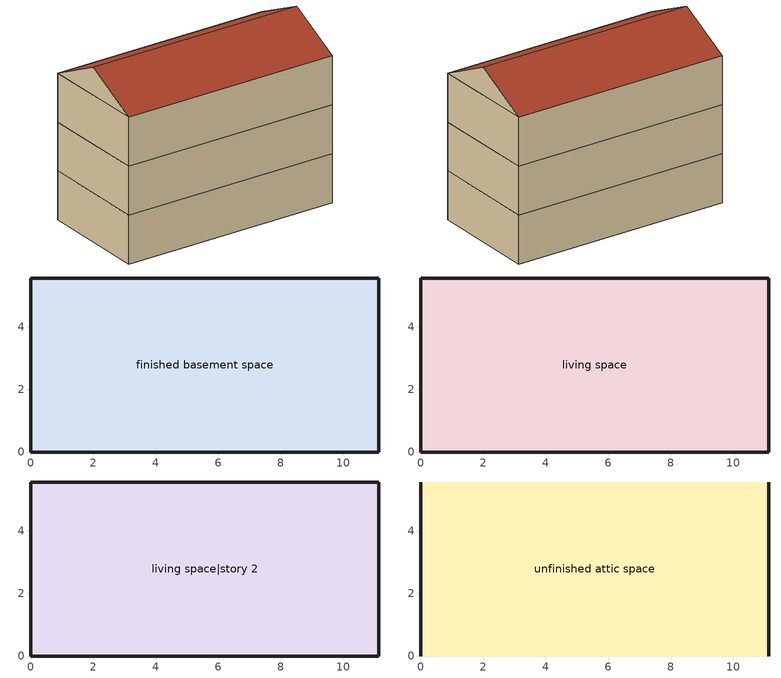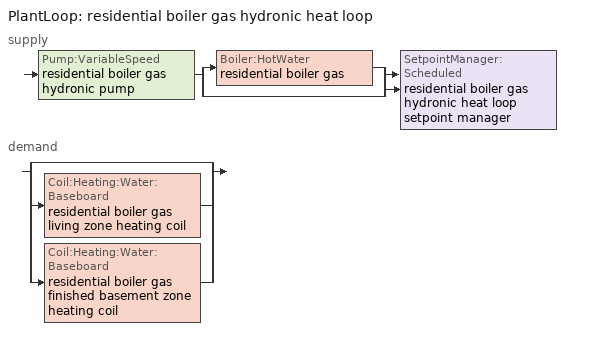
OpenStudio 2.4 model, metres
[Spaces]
finished basement space
 floor ground: 0,0 0,5.56 11.13,5.56 11.13,0 z-2.44
 wall ground: 0,5.56 0,0 11.13,0 11.13,5.56 0,5.56 z-2.44:0
living space
 floor to finished basement space: 0,0 0,5.56 11.13,5.56 11.13,0 z0
 wall outside: 0,5.56 0,0 11.13,0 11.13,5.56 0,5.56 z0:2.44
living space|story 2
 floor to living space: 0,0 0,5.56 11.13,5.56 11.13,0 z2.44
 wall outside: 0,5.56 0,0 11.13,0 11.13,5.56 0,5.56 z2.44:4.88
unfinished attic space
 floor to living space|story 2: 0,5.56 11.13,5.56 11.13,0 0,0 z4.88
 wall outside: 0,2.78,6.27 0,5.56,4.88 0,0,4.88; 11.13,2.78,6.27 11.13,0,4.88 11.13,5.56,4.88
 roof outside: 11.13,2.78,6.27 0,2.78,6.27 0,0,4.88 11.13,0,4.88; 0,2.78,6.27 11.13,2.78,6.27 11.13,5.56,4.88 0,5.56,4.88
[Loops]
PlantLoop 'residential boiler gas hydronic heat loop'
 supply: Pump:VariableSpeed 'residential boiler gas hydronic pump' > split
  | Boiler:HotWater 'residential boiler gas'
  | bypass
  join > SetpointManager:Scheduled 'residential boiler gas hydronic heat loop setpoint manager'
 demand: split
  | bypass
  | Coil:Heating:Water:Baseboard 'residential boiler gas living zone heating coil'
  | Coil:Heating:Water:Baseboard 'residential boiler gas finished basement zone heating coil'
[Building]
Building: Standards Number of Stories=3; Standards Number of Above Ground Stories=2; Standards Building Type=singlefamilydetached; Standards Number of Living Units=1
[Site]
Denver Intl Ap_CO_USA: Latitude {deg}=39.83; Longitude {deg}=-104.65; Time Zone {hr}=-7; Elevation {m}=1650
[ClimateZones]
Climate Zone Institution Name 2=Building America; Climate Zone Document Year 2=0; Climate Zone Value 2=Cold
[Site:WaterMainsTemperature]
Calculation Method=Correlation; Annual Average Outdoor Air Temperature {C}=10.8753; Maximum Difference In Monthly Average Outdoor Air Temperatures {deltaC}=23.1524
[Site:GroundTemperature:BuildingSurface]
6.71281, 4.94206, 4.80025, 5.64056, 9.01395, 12.3716, 15.2825, 17.1265, 17.2832, 15.7834, 12.9467, 9.69205
[Site:GroundTemperature:Deep]
10.8753, 10.8753, 10.8753, 10.8753, 10.8753, 10.8753, 10.8753, 10.8753, 10.8753, 10.8753, 10.8753, 10.8753
[ThermalZone] Use Ideal Air Loads=No
Name | Thermostat
living zone | living zone temperature setpoint
unfinished attic zone
finished basement zone | finished basement zone temperature setpoint
[Sizing:Zone] Zone Cooling Design Supply Air Temperature Input Method=SupplyAirTemperature; Zone Cooling Design Supply Air Temperature {C}=14; Zone Cooling Design Supply Air Temperature Difference {deltaC}=11.11; Zone Heating Design Supply Air Temperature Input Method=SupplyAirTemperature; Zone Heating Design Supply Air Temperature {C}=40; Zone Heating Design Supply Air Temperature Difference {deltaC}=11.11; Zone Cooling Design Supply Air Humidity Ratio {kg-H2O/kg-air}=0.0085; Zone Heating Design Supply Air Humidity Ratio {kg-H2O/kg-air}=0.008; Cooling Design Air Flow Method=DesignDay; Heating Design Air Flow Method=DesignDay; Account for Dedicated Outdoor Air System=No; Dedicated Outdoor Air System Control Strategy=NeutralSupplyAir; Dedicated Outdoor Air Low Setpoint Temperature for Design {C}=autosize; Dedicated Outdoor Air High Setpoint Temperature for Design {C}=autosize
living zone; unfinished attic zone; finished basement zone
[Zone equipment]
living zone: residential boiler gas living zone convective water
finished basement zone: residential boiler gas finished basement zone convective water
[Space]
Name | Thermal Zone | Building Unit
living space; living space|story 2 | living zone | unit 1
unfinished attic space | unfinished attic zone
finished basement space | finished basement zone | unit 1
[BuildingUnit] Building Unit Type=Residential
Name | Building Unit Feature Name 1 | Building Unit Feature Data Type 1 | Building Unit Feature Value 1 | Building Unit Feature Name 2 | Building Unit Feature Data Type 2 | Building Unit Feature Value 2 | Building Unit Feature Name 3 | Building Unit Feature Data Type 3 | Building Unit Feature Value 3 | Building Unit Feature Name 4 | Building Unit Feature Data Type 4 | Building Unit Feature Value 4 | Building Unit Feature Name 5 | Building Unit Feature Data Type 5 | Building Unit Feature Value 5 | Building Unit Feature Name 6 | Building Unit Feature Data Type 6 | Building Unit Feature Value 6 | Building Unit Feature Name 7 | Building Unit Feature Data Type 7 | Building Unit Feature Value 7 | Building Unit Feature Name 8 | Building Unit Feature Data Type 8 | Building Unit Feature Value 8 | Building Unit Feature Name 9 | Building Unit Feature Data Type 9 | Building Unit Feature Value 9 | Building Unit Feature Name 10 | Building Unit Feature Data Type 10 | Building Unit Feature Value 10 | Building Unit Feature Name 11 | Building Unit Feature Data Type 11 | Building Unit Feature Value 11 | Building Unit Feature Name 12 | Building Unit Feature Data Type 12 | Building Unit Feature Value 12 | Building Unit Feature Name 13 | Building Unit Feature Data Type 13 | Building Unit Feature Value 13 | Building Unit Feature Name 14 | Building Unit Feature Data Type 14 | Building Unit Feature Value 14 | Building Unit Feature Name 15 | Building Unit Feature Data Type 15 | Building Unit Feature Value 15 | Building Unit Feature Name 16 | Building Unit Feature Data Type 16 | Building Unit Feature Value 16 | Building Unit Feature Name 17 | Building Unit Feature Data Type 17 | Building Unit Feature Value 17 | Building Unit Feature Name 18 | Building Unit Feature Data Type 18 | Building Unit Feature Value 18 | Building Unit Feature Name 19 | Building Unit Feature Data Type 19 | Building Unit Feature Value 19 | Building Unit Feature Name 20 | Building Unit Feature Data Type 20 | Building Unit Feature Value 20 | Building Unit Feature Name 21 | Building Unit Feature Data Type 21 | Building Unit Feature Value 21 | Building Unit Feature Name 22 | Building Unit Feature Data Type 22 | Building Unit Feature Value 22 | Building Unit Feature Name 23 | Building Unit Feature Data Type 23 | Building Unit Feature Value 23 | Building Unit Feature Name 24 | Building Unit Feature Data Type 24 | Building Unit Feature Value 24 | Building Unit Feature Name 25 | Building Unit Feature Data Type 25 | Building Unit Feature Value 25 | Building Unit Feature Name 26 | Building Unit Feature Data Type 26 | Building Unit Feature Value 26 | Building Unit Feature Name 27 | Building Unit Feature Data Type 27 | Building Unit Feature Value 27 | Building Unit Feature Name 28 | Building Unit Feature Data Type 28 | Building Unit Feature Value 28 | Building Unit Feature Name 29 | Building Unit Feature Data Type 29 | Building Unit Feature Value 29 | Building Unit Feature Name 30 | Building Unit Feature Data Type 30 | Building Unit Feature Value 30 | Building Unit Feature Name 31 | Building Unit Feature Data Type 31 | Building Unit Feature Value 31 | Building Unit Feature Name 32 | Building Unit Feature Data Type 32 | Building Unit Feature Value 32 | Building Unit Feature Name 33 | Building Unit Feature Data Type 33 | Building Unit Feature Value 33 | Building Unit Feature Name 34 | Building Unit Feature Data Type 34 | Building Unit Feature Value 34 | Building Unit Feature Name 35 | Building Unit Feature Data Type 35 | Building Unit Feature Value 35 | Building Unit Feature Name 36 | Building Unit Feature Data Type 36 | Building Unit Feature Value 36 | Building Unit Feature Name 37 | Building Unit Feature Data Type 37 | Building Unit Feature Value 37
unit 1
EPWWeatherInfo | EPWHeaderCity | String | Denver Intl Ap | EPWHeaderState | String | CO | EPWHeaderCountry | String | USA | EPWHeaderDataSource | String | TMY3 | EPWHeaderStation | String | 725650 | EPWHeaderLatitude | Double | 39.83 | EPWHeaderLongitude | Double | -104.65 | EPWHeaderTimezone | Double | -7 | EPWHeaderAltitude | Double | 5413.39 | EPWHeaderLocalPressure | Double | 0.819376 | EPWDataAnnualAvgDrybulb | Double | 51.5756 | EPWDataAnnualMinDrybulb | Double | -2.92 | EPWDataAnnualMaxDrybulb | Double | 104 | EPWDataCDD50F | Double | 3072.29 | EPWDataCDD65F | Double | 883.62 | EPWDataHDD50F | Double | 2497.19 | EPWDataHDD65F | Double | 5783.52 | EPWDataAnnualAvgWindspeed | Double | 3.91653 | EPWDataMonthlyAvgDrybulbs | String | 33.4191935483871,31.90142857142857,43.02620967741937,42.48624999999999,59.877741935483854,73.57574999999997,72.07975806451608,72.70008064516134,66.49200000000006,50.079112903225806,37.218250000000005,34.582177419354835 | EPWDataMainsDailyTemps | String | 50.07624256468852,49.9657852697145,49.85758155416448,49.751663461543984,49.64806235849292,49.546808925496705,49.447933147800505,49.351464306529365,49.25743097001694,49.16586098534519,49.07678147009777,48.9902188043294,48.906198622753685,48.82474580715159,48.74588447900296,48.66963799234321,48.59602892684719,48.52507908114245,48.45680946635381,48.391240299881055,48.32839099941181,48.26828017717112,48.21092563440966,48.15634435613204,48.10455250606684,48.05556542187992,48.00939761063228,47.96606274448393,47.92557365664505,47.887942337575495,47.853179931434,47.82129673277788,47.79230218351444,47.76620487010481,47.743012521021186,47.72273200445808,47.705369326298396,47.6909296283348,47.679417186747095,47.67083541083581,47.665186842012595,47.662473153047614,47.66269514757414,47.66585275985061,47.67194505478005,47.68097022818702,47.6929256073519,47.70780765180238,47.725611954361966,47.746333242455066,47.769965379668484,47.796501367568624,47.82593334777399,47.85825260428242,47.89344956605221,47.931513809836495,47.972434063270015,48.01619820820728,48.06279328431128,48.11220549289157,48.16442020099056,48.21942194571703,48.2771944388252,48.33772057153844,48.40098241961582,48.466961248660226,48.53563751966634,48.606990894806984,48.68100024345593,48.75764364844555,48.83689841255739,48.91874106524372,49.00314736957813,49.090092329433034,49.179550196882076,49.27149447982511,49.36589794983359,49.46273265021402,49.56196990428706,49.663580323879835,49.76753381802899,49.87379960189182,49.98234620586294,50.09314148489369,50.20615262801157,50.32134616803694,50.43868799149398,50.558143348713074,50.679676864121596,50.80325254672008,50.928833800740556,51.056383436484104,51.18586368133418,51.317236190942644,51.450462060585075,51.58550183668202,51.72231552848283,51.8608626199085,52.001102081550165,52.14299238281953,52.28649150424779,52.431556949929295,52.57814576010629,52.72621452389105,52.87571939212163,53.02661609034733,53.1788599319402,53.33240583132853,53.48720831734851,53.64322154671014,53.80039931757321,53.95869508322959,54.11806196588759,54.27845277055436,54.43981999901223,54.60211586388488,54.76529230278913,54.92930099256811,55.09409336360176,55.25962061419023,55.42583372500605,55.59268347361075,55.76012044903158,55.928095066394164,56.09655758160655,56.26545810609043,56.434746621555234,56.60437299481053,56.77428699261249,56.94443829654001,57.11477651789601,57.28525121262962,57.45581189627462,57.626408058900026,57.79698918006809,57.96750474379542,58.13790425351288,58.30813724701959,58.47815331142689,58.64790209808762,58.81733333750638,58.98639685422639,59.15504258168846,59.32322057705774,59.49088103601378,59.65797430749968,59.8244509084257,59.99026153832327,60.155357093944815,60.319688683805246,60.483207642660695,60.645865545920266,60.80761422398652,60.96840577652046,61.12819258662674,61.28692733495497,61.44456301371288,61.601052940587266,61.756350772568474,61.91041051967448,62.06318655857034,62.21463364607915,62.3647069325804,62.513361975291694,62.66055475143013,62.8062416712492,62.95037959094745,63.092925825445185,63.23383816102518,63.37307486783391,63.510594712239424,63.64635696904234,63.780321433536166,63.91244843341359,64.04269884051503,64.17103408241611,64.29741615385046,64.42180762796467,64.54417166740183,64.66447203521064,64.7826731055766,64.89873987437228,65.01263796952341,65.1243336611879,65.23379387174461,65.3409861855889,65.44587885873234,65.54844082820324,65.64864172124577,65.7464518643145,65.84184229186198,65.93478475491656,66.02525172944816,66.1132164245191,66.19865279021808,66.28153552537464,66.36184008505177,66.43954268781472,66.51462032277367,66.5870507563981,66.65681253910113,66.72388501159155,66.78824831099192,66.84988337672074,66.90877195613707,66.96489660994588,67.01824071736252,67.06878848103484,67.1165249317214,67.16143593272444,67.20350818407641,67.24272922647855,67.27908744499064,67.31257207247062,67.34317319276323,67.37088174363653,67.3956895194656,67.41758917366263,67.43657422085245,67.45263903879312,67.46577887004098,67.47598982335947,67.48326887487147,67.48761386895481,67.48902351888066,67.48749740719454,67.48303598583998,67.47564057602465,67.4653133678291,67.45205741955826,67.43587665683563,67.41677587144085,67.3947607198906,67.36983772176349,67.34201425776935,67.31129856756353,67.27769974730674,67.24122774697138,67.2018933673949,67.15970825708125,67.11468490875131,67.06683665564324,67.016177667564,66.96272294669309,66.9064883231398,66.84749045025528,66.78574679970077,66.72127565627359,66.65409611249221,66.58422806294226,66.51169219838482,66.43650999962918,66.3587037311714,66.27829643460095,66.19531192177712,66.10977476777741,66.0217103036198,65.93114460876124,65.8381045033745,65.74261754040552,65.64471199741399,65.54441686819918,65.44176185421362,65.33677735576744,65.22949446302547,65.11994494680027,65.00816124914347,64.89417647373837,64.77802437609661,64.65973935356176,64.53935643512291,64.41691127104114,64.29244012229206,64.16597984982745,64.03756790365921,63.907242311768954,63.77504166884635,63.64100512485964,63.50517237346182,63.36758364023565,63.22827967078132,63.08730171864996,62.94469153312682,62.8004913468676,62.65474386339169,62.50749224443585,62.35878009717235,62.20865146129508,62.057150795977584,61.90432296670698,61.75021323199739,61.594867229987095,61.43833096492323,61.280650793538065,61.12187341132087,60.96204583868955,60.80121540706591,60.63942974485897,60.47673676336026,60.313184642555285,60.14882181685554,59.98369696075508,59.81785897441608,59.65135696918745,59.484240253061,59.31655831606938,59.14836081563002,58.979697561839586,58.810618502723216,58.6411737094428,58.471413361469004,58.30138773172097,58.131147171678556,57.96074209647117,57.79022296994788,57.61964028973289,57.4490445722713,57.27848633786901,57.10801609573171,56.937684329007,56.7675414798343,56.59763793440687,56.42802400805046,56.25874993032284,56.08986583013886,55.92142172092521,55.75346748580941,55.5860528628474,55.419227430294114,55.253040591921305,55.08754156238711,54.92277935266162,54.75880275551268,54.595660331056436,54.4334003923767,54.27207099121744,54.11171990375278,53.95239461643853,53.79414231194946,53.63700985520665,53.481043779498904,53.32629027270227,53.17279516360208,53.02060390832105,52.86976157685794,52.720312839740515,52.57230195479677,52.42577275404838,52.280768630730314,52.13733252644028,51.995506918421995,51.85533380698598,51.71685470307155,51.580110615953686,51.44514204109864,51.31198894817151,51.180690769199586,51.051286386894986,50.92381412313986,50.79831172763779,50.67481636673449,50.553364612411414,50.433992431455266,50.3167351748068,50.20162756709197 | EPWDataMainsMonthlyTemps | String | 48.74588447900296,47.67194505478005,49.179550196882076,52.87571939212163,57.79698918006809,62.66055475143013,66.19865279021808,67.48902351888066,66.19531192177712,62.65474386339169,57.79022296994788,52.86976157685794 | EPWDataMainsAvgTemp | Double | 57.5779 | EPWDataGroundMonthlyTemps | String | 44.08306285945173,40.89570904991865,40.64045432632048,42.153016571250646,48.225111118704206,54.268919273837525,59.508577937551024,62.82777283423508,63.10975667174995,60.41014950381947,55.304105212311526,49.445696474514364 | EPWDataWSF | Double | 0.59 | EPWDataMonthlyAvgDailyHighDrybulbs | String | 47.41032258064516,46.58642857142857,55.15032258064517,53.708,72.80193548387098,88.67600000000002,86.1858064516129,85.87225806451613,82.082,63.18064516129033,48.73400000000001,48.87935483870968 | EPWDataMonthlyAvgDailyLowDrybulbs | String | 19.347741935483874,19.856428571428573,30.316129032258065,31.112,47.41612903225806,57.901999999999994,59.063870967741934,60.956774193548384,52.352000000000004,38.41612903225806,27.002000000000002,23.02903225806451 | EPWDesignHeatingDrybulb | Double | 6.8 | EPWDesignHeatingWindspeed | Double | 12 | EPWDesignCoolingDrybulb | Double | 91.76 | EPWDesignCoolingWetbulb | Double | 60.08 | EPWDesignCoolingHumidityRatio | Double | 0.00605039 | EPWDesignCoolingWindspeed | Double | 4.2 | EPWDesignDailyTemperatureRange | Double | 27.36 | EPWDesignDehumidDrybulb | Double | 67.28 | EPWDesignDehumidHumidityRatio | Double | 0.0122954 | EPWDesignCoolingDirectNormal | Double | 985 | EPWDesignCoolingDiffuseHorizontal | Double | 84
[PlantLoop]
residential boiler gas hydronic heat loop: Fluid Type=Water; Glycol Concentration=0; Maximum Loop Temperature {C}=100; Minimum Loop Temperature {C}=0; Minimum Loop Flow Rate {m3/s}=0; Plant Loop Volume {m3}=Autocalculate; Load Distribution Scheme=Optimal
[Sizing:Plant]
residential boiler gas hydronic heat loop: Loop Type=Heating; Design Loop Exit Temperature {C}=82.2222; Loop Design Temperature Difference {deltaC}=11.1111; Sizing Option=NonCoincident; Zone Timesteps in Averaging Window=1; Coincident Sizing Factor Mode=None
[Pump:VariableSpeed]
residential boiler gas hydronic pump: Rated Pump Head {Pa}=179352; Motor Efficiency=0.9; Fraction of Motor Inefficiencies to Fluid Stream=0; Coefficient 1 of the Part Load Performance Curve=0; Coefficient 2 of the Part Load Performance Curve=1; Coefficient 3 of the Part Load Performance Curve=0; Coefficient 4 of the Part Load Performance Curve=0; Pump Control Type=Intermittent; Skin Loss Radiative Fraction=0.5; Design Power Sizing Method=PowerPerFlowPerPressure; Design Electric Power per Unit Flow Rate {W/(m3/s)}=348701.1; Design Shaft Power per Unit Flow Rate per Unit Head {W-s/m3-Pa}=1.28205; Design Minimum Flow Rate Fraction=0
[Boiler:HotWater]
residential boiler gas: Fuel Type=NaturalGas; Nominal Thermal Efficiency=0.8; Efficiency Curve Temperature Evaluation Variable=LeavingBoiler; Normalized Boiler Efficiency Curve=NonCondensingBoilerEff; Design Water Outlet Temperature {C}=82.2222; Minimum Part Load Ratio=0.99; Maximum Part Load Ratio=1; Optimum Part Load Ratio=1; Water Outlet Upper Temperature Limit {C}=99.9; Boiler Flow Mode=ConstantFlow; Parasitic Electric Load {W}=76; Sizing Factor=1
[SetpointManager:Scheduled]
residential boiler gas hydronic heat loop setpoint manager: Control Variable=Temperature; Schedule=residential boiler gas hydronic heat supply setpoint
[Coil:Heating:Water:Baseboard] Heating Design Capacity Method=HeatingDesignCapacity; Heating Design Capacity {W}=autosize; Heating Design Capacity Per Floor Area {W/m2}=0; Fraction of Autosized Heating Design Capacity=0.8; Convergence Tolerance=0.001
residential boiler gas living zone heating coil; residential boiler gas finished basement zone heating coil
[ZoneHVAC:Baseboard:Convective:Water] Availability Schedule=residential heating season
Name | Heating Coil
residential boiler gas living zone convective water | residential boiler gas living zone heating coil
residential boiler gas finished basement zone convective water | residential boiler gas finished basement zone heating coil
[ThermostatSetpoint:DualSetpoint] Heating Setpoint Temperature Schedule=residential heating setpoint; Cooling Setpoint Temperature Schedule=residential cooling setpoint
finished basement zone temperature setpoint; living zone temperature setpoint
[Curve:Bicubic]
NonCondensingBoilerEff: Coefficient1 Constant=1.11172; Coefficient2 x=0.0786141; Coefficient3 x**2=-0.400426; Coefficient4 y=0; Coefficient5 y**2=-0.000156783; Coefficient6 x*y=0.0093846; Coefficient7 x**3=0.234258; Coefficient8 y**3=1.32927e-06; Coefficient9 x**2*y=-0.0044467; Coefficient10 x*y**2=-1.22498e-05; Minimum Value of x=0.1; Maximum Value of x=1; Minimum Value of y=20; Maximum Value of y=80
[Schedule:Constant]
residential boiler gas hydronic heat supply setpoint: Value=82.2222
[Schedule:Ruleset]
Name | Default Day Schedule
residential heating season | Schedule Day 1
residential heating setpoint | Schedule Day 2
residential cooling setpoint | Schedule Day 3
[Schedule:Day]
Schedule Day 1; Schedule Day 2; Schedule Day 3: 24, 0, 0
residential heating season allday1; residential heating season allday2; residential heating season allday3; residential heating season allday4; residential heating season allday5; residential heating season allday6; residential heating season allday7; residential heating season allday8; residential heating season allday9; residential heating season allday10; residential heating season allday11; residential heating season allday12: 1, 0, 1, 2, 0, 1, 3, 0, 1, 4, 0, 1, 5, 0, 1, 6, 0, 1, 7, 0, 1, 8, 0, 1, 9, 0, 1, 10, 0, 1, 11, 0, 1, 12, 0, 1, 13, 0, 1, 14, 0, 1, 15, 0, 1, 16, 0, 1, 17, 0, 1, 18, 0, 1, 19, 0, 1, 20, 0, 1, 21, 0, 1, 22, 0, 1, 23, 0, 1, 24, 0, 1
residential heating setpoint allday1; residential heating setpoint allday2; residential heating setpoint allday3; residential heating setpoint allday4; residential heating setpoint allday5; residential heating setpoint allday6; residential heating setpoint allday7; residential heating setpoint allday8; residential heating setpoint allday9; residential heating setpoint allday10; residential heating setpoint allday11; residential heating setpoint allday12: 1, 0, 21.6667, 2, 0, 21.6667, 3, 0, 21.6667, 4, 0, 21.6667, 5, 0, 21.6667, 6, 0, 21.6667, 7, 0, 21.6667, 8, 0, 21.6667, 9, 0, 21.6667, 10, 0, 21.6667, 11, 0, 21.6667, 12, 0, 21.6667, 13, 0, 21.6667, 14, 0, 21.6667, 15, 0, 21.6667, 16, 0, 21.6667, 17, 0, 21.6667, 18, 0, 21.6667, 19, 0, 21.6667, 20, 0, 21.6667, 21, 0, 21.6667, 22, 0, 21.6667, 23, 0, 21.6667, 24, 0, 21.6667
residential cooling setpoint allday1; residential cooling setpoint allday2; residential cooling setpoint allday3; residential cooling setpoint allday4; residential cooling setpoint allday5; residential cooling setpoint allday6; residential cooling setpoint allday7; residential cooling setpoint allday8; residential cooling setpoint allday9; residential cooling setpoint allday10; residential cooling setpoint allday11; residential cooling setpoint allday12: 1, 0, 24.4444, 2, 0, 24.4444, 3, 0, 24.4444, 4, 0, 24.4444, 5, 0, 24.4444, 6, 0, 24.4444, 7, 0, 24.4444, 8, 0, 24.4444, 9, 0, 24.4444, 10, 0, 24.4444, 11, 0, 24.4444, 12, 0, 24.4444, 13, 0, 24.4444, 14, 0, 24.4444, 15, 0, 24.4444, 16, 0, 24.4444, 17, 0, 24.4444, 18, 0, 24.4444, 19, 0, 24.4444, 20, 0, 24.4444, 21, 0, 24.4444, 22, 0, 24.4444, 23, 0, 24.4444, 24, 0, 24.4444
[Schedule:Rule] Apply Sunday=Yes; Apply Monday=Yes; Apply Tuesday=Yes; Apply Wednesday=Yes; Apply Thursday=Yes; Apply Friday=Yes; Apply Saturday=Yes; Date Specification Type=DateRange; Start Day=1
Name | Schedule Ruleset | Rule Order | Day Schedule | Start Month | End Month | End Day
residential heating season allday ruleset1 | residential heating season | 11 | residential heating season allday1 | 1 | 1 | 31
residential heating season allday ruleset2 | residential heating season | 10 | residential heating season allday2 | 2 | 2 | 28
residential heating season allday ruleset3 | residential heating season | 9 | residential heating season allday3 | 3 | 3 | 31
residential heating season allday ruleset4 | residential heating season | 8 | residential heating season allday4 | 4 | 4 | 30
residential heating season allday ruleset5 | residential heating season | 7 | residential heating season allday5 | 5 | 5 | 31
residential heating season allday ruleset6 | residential heating season | 6 | residential heating season allday6 | 6 | 6 | 30
residential heating season allday ruleset7 | residential heating season | 5 | residential heating season allday7 | 7 | 7 | 31
residential heating season allday ruleset8 | residential heating season | 4 | residential heating season allday8 | 8 | 8 | 31
residential heating season allday ruleset9 | residential heating season | 3 | residential heating season allday9 | 9 | 9 | 30
residential heating season allday ruleset10 | residential heating season | 2 | residential heating season allday10 | 10 | 10 | 31
residential heating season allday ruleset11 | residential heating season | 1 | residential heating season allday11 | 11 | 11 | 30
residential heating season allday ruleset12 | residential heating season | 0 | residential heating season allday12 | 12 | 12 | 31
residential heating setpoint allday ruleset1 | residential heating setpoint | 11 | residential heating setpoint allday1 | 1 | 1 | 31
residential heating setpoint allday ruleset2 | residential heating setpoint | 10 | residential heating setpoint allday2 | 2 | 2 | 28
residential heating setpoint allday ruleset3 | residential heating setpoint | 9 | residential heating setpoint allday3 | 3 | 3 | 31
residential heating setpoint allday ruleset4 | residential heating setpoint | 8 | residential heating setpoint allday4 | 4 | 4 | 30
residential heating setpoint allday ruleset5 | residential heating setpoint | 7 | residential heating setpoint allday5 | 5 | 5 | 31
residential heating setpoint allday ruleset6 | residential heating setpoint | 6 | residential heating setpoint allday6 | 6 | 6 | 30
residential heating setpoint allday ruleset7 | residential heating setpoint | 5 | residential heating setpoint allday7 | 7 | 7 | 31
residential heating setpoint allday ruleset8 | residential heating setpoint | 4 | residential heating setpoint allday8 | 8 | 8 | 31
residential heating setpoint allday ruleset9 | residential heating setpoint | 3 | residential heating setpoint allday9 | 9 | 9 | 30
residential heating setpoint allday ruleset10 | residential heating setpoint | 2 | residential heating setpoint allday10 | 10 | 10 | 31
residential heating setpoint allday ruleset11 | residential heating setpoint | 1 | residential heating setpoint allday11 | 11 | 11 | 30
residential heating setpoint allday ruleset12 | residential heating setpoint | 0 | residential heating setpoint allday12 | 12 | 12 | 31
residential cooling setpoint allday ruleset1 | residential cooling setpoint | 11 | residential cooling setpoint allday1 | 1 | 1 | 31
residential cooling setpoint allday ruleset2 | residential cooling setpoint | 10 | residential cooling setpoint allday2 | 2 | 2 | 28
residential cooling setpoint allday ruleset3 | residential cooling setpoint | 9 | residential cooling setpoint allday3 | 3 | 3 | 31
residential cooling setpoint allday ruleset4 | residential cooling setpoint | 8 | residential cooling setpoint allday4 | 4 | 4 | 30
residential cooling setpoint allday ruleset5 | residential cooling setpoint | 7 | residential cooling setpoint allday5 | 5 | 5 | 31
residential cooling setpoint allday ruleset6 | residential cooling setpoint | 6 | residential cooling setpoint allday6 | 6 | 6 | 30
residential cooling setpoint allday ruleset7 | residential cooling setpoint | 5 | residential cooling setpoint allday7 | 7 | 7 | 31
residential cooling setpoint allday ruleset8 | residential cooling setpoint | 4 | residential cooling setpoint allday8 | 8 | 8 | 31
residential cooling setpoint allday ruleset9 | residential cooling setpoint | 3 | residential cooling setpoint allday9 | 9 | 9 | 30
residential cooling setpoint allday ruleset10 | residential cooling setpoint | 2 | residential cooling setpoint allday10 | 10 | 10 | 31
residential cooling setpoint allday ruleset11 | residential cooling setpoint | 1 | residential cooling setpoint allday11 | 11 | 11 | 30
residential cooling setpoint allday ruleset12 | residential cooling setpoint | 0 | residential cooling setpoint allday12 | 12 | 12 | 31
